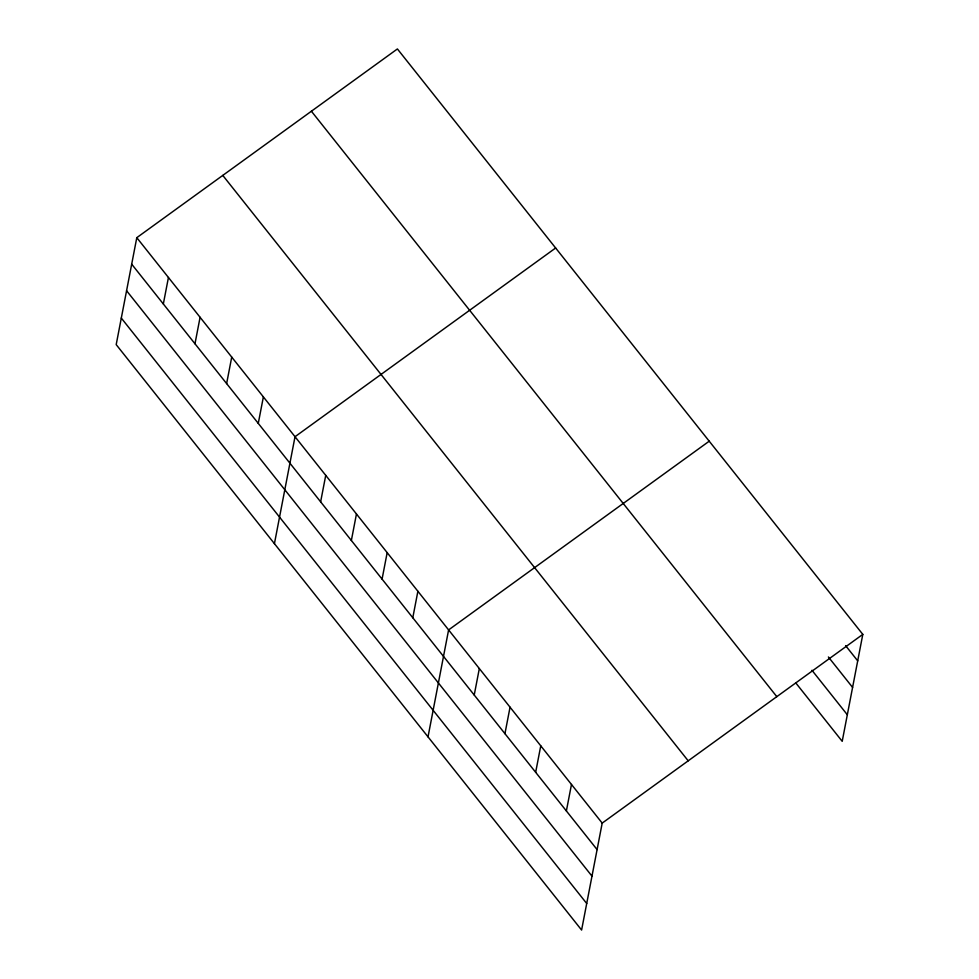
<?xml version="1.0" encoding="UTF-8"?>
<svg xmlns="http://www.w3.org/2000/svg" width="979" height="979" viewBox="0 0 979 979"><rect width="100%" height="100%" fill="white"/><g stroke="black" fill="none" stroke-linecap="round" stroke-linejoin="round"><path stroke-width="1.47" d="M136.791 237.677L116.195 344.62L581.599 930.05L602.195 823.106L862.805 634.38L397.401 48.95L136.791 237.677L602.195 823.106M163.334 303.967L168.437 277.485M194.98 343.776L200.083 317.294M226.626 383.584L231.729 357.102M258.272 423.393L263.375 396.911M274.426 543.663L295.022 436.72L555.644 247.993M320.635 501.835L325.738 475.353M351.363 540.481L356.454 513.999M382.079 579.115L387.17 552.633M412.795 617.749L417.886 591.267M428.019 736.857L448.602 629.913L709.224 441.186M474.228 695.029L479.331 668.547M504.944 733.675L510.047 707.181M535.66 772.309L540.763 745.827M566.376 810.942L571.479 784.46M862.805 634.38L842.209 741.323L795.67 682.779M845.611 645.638L857.714 660.862M828.393 656.97L852.599 687.417M811.958 670.285L847.324 714.768M311.395 111.227L776.812 696.656M222.784 175.4L688.2 760.818M131.688 264.159L597.092 849.588M126.572 290.714L591.977 876.132M121.298 318.065L586.715 903.495"/></g></svg>
